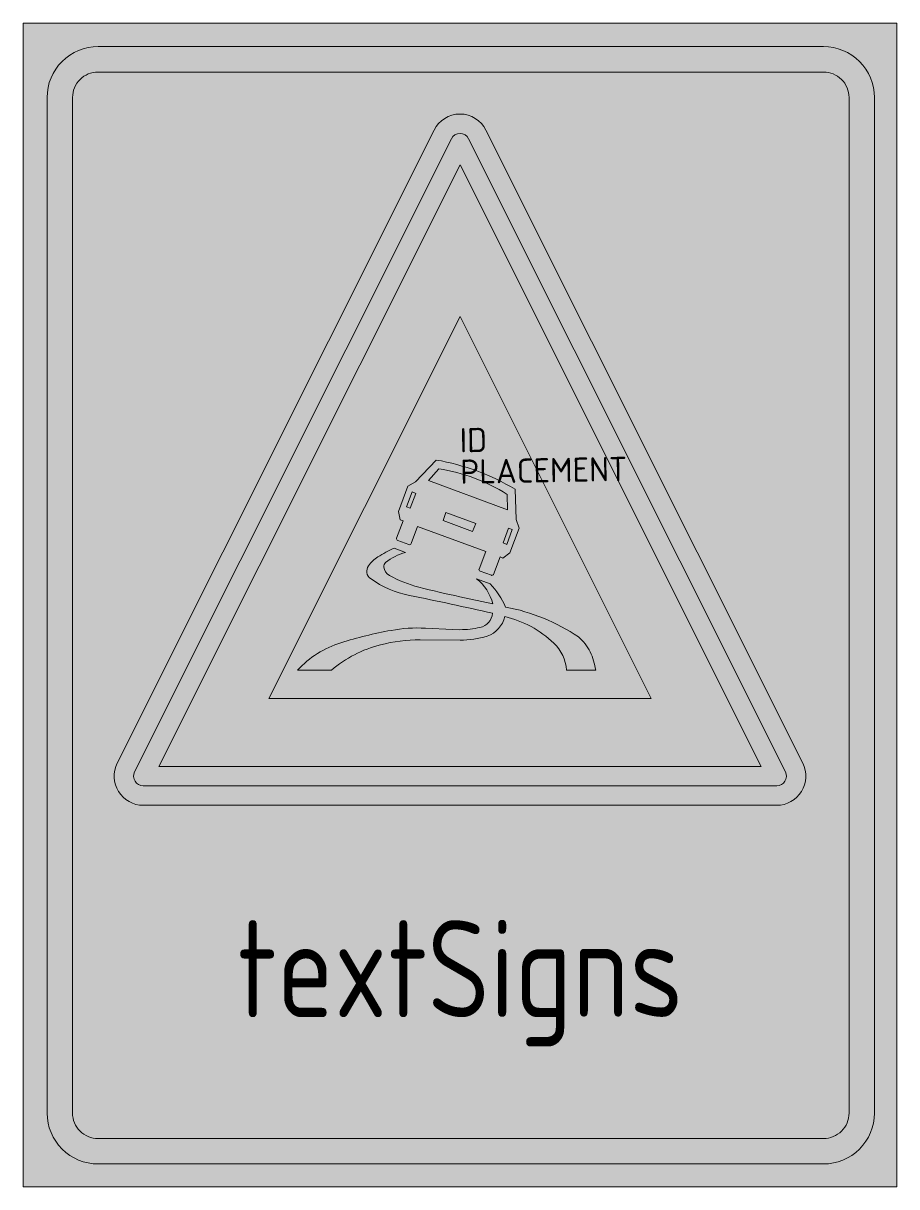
# Model space of a CAD drawing. Extents: x -4.5 to 4.5, y -7.5 to 4.5.
import ezdxf
from ezdxf.enums import TextEntityAlignment as Align

# ---------------------------------------------------------------- set-up
doc = ezdxf.new("R2010")
doc.units = 0
doc.styles.add('NLCS-ISO', font='NLCS-ISO.ttf', dxfattribs={"height": 0.25})
doc.styles.add('NLCS-RVV-M200-T25', font='NLCS-RVV.ttf')

msp = doc.modelspace()

# ---------------------------------------------------------------- hatches: boundary and pattern name
at = {"true_color": 0xc8e164}
h = msp.add_hatch(color=53, dxfattribs=at)
h.dxf.hatch_style = 1
h.paths.add_polyline_path([(-3.731, 4.261), (3.747, 4.261, -0.414214), (4.272, 3.736), (4.272, 0), (4.502, 0), (4.502, 4.501), (-4.502, 4.501), (-4.502, 0), (-4.256, 0), (-4.256, 3.736, -0.414214)])
at = {"true_color": 0xf1f0ea}
h = msp.add_hatch(color=7, dxfattribs=at)
h.dxf.hatch_style = 1
h.paths.add_polyline_path([(-3.994, 3.736, -0.414214), (-3.731, 3.998), (3.747, 3.998, -0.414214), (4.01, 3.736), (4.01, 0), (4.272, 0), (4.272, 3.736, 0.414214), (3.747, 4.261), (-3.731, 4.261, 0.414214), (-4.256, 3.736), (-4.256, 0), (-3.994, 0)])
at = {"true_color": 0xc8e164}
h = msp.add_hatch(color=53, dxfattribs=at)
h.dxf.hatch_style = 1
h.paths.add_polyline_path([(-0.268, 3.399, -0.618034), (0.268, 3.399), (1.968, 0), (4.01, 0), (4.01, 3.736, 0.414214), (3.747, 3.998), (-3.731, 3.998, 0.414214), (-3.994, 3.736), (-3.994, 0), (-1.968, 0)])
at = {"true_color": 0xbb1e10}
h = msp.add_hatch(color=22, dxfattribs=at)
h.dxf.hatch_style = 1
h.paths.add_polyline_path([(0, -3.365), (-3.265, -3.365, -0.557537), (-3.354, -3.22), (-0.089, 3.309, -0.284079), (0, 3.365), (0, 3.565, 0.284079), (-0.268, 3.399), (-3.533, -3.13, 0.557537), (-3.265, -3.565), (0, -3.565)])
h = msp.add_hatch(color=22, dxfattribs=at)
h.dxf.hatch_style = 1
h.paths.add_polyline_path([(3.533, -3.13), (0.268, 3.399, 0.284079), (0, 3.565), (0, 3.365, -0.284079), (0.089, 3.309), (3.354, -3.22, -0.557537), (3.265, -3.365), (0, -3.365), (0, -3.565), (3.265, -3.565, 0.557537)])
at = {"true_color": 0xf1f0ea}
h = msp.add_hatch(color=7, dxfattribs=at)
h.dxf.hatch_style = 1
h.paths.add_polyline_path([(0, 3.041), (0, 3.365, 0.284079), (-0.089, 3.309), (-3.354, -3.22, 0.557537), (-3.265, -3.365), (0, -3.365), (0, -3.165), (-3.103, -3.165)])
h = msp.add_hatch(color=7, dxfattribs=at)
h.dxf.hatch_style = 1
h.paths.add_polyline_path([(0.089, 3.309, 0.284079), (0, 3.365), (0, 3.041), (3.103, -3.165), (0, -3.165), (0, -3.365), (3.265, -3.365, 0.557537), (3.354, -3.22)])
at = {"true_color": 0xbb1e10}
h = msp.add_hatch(color=22, dxfattribs=at)
h.dxf.hatch_style = 1
h.paths.add_polyline_path([(0, 3.041), (-3.103, -3.165), (0, -3.165), (0, -2.465), (-1.97, -2.465), (0, 1.476)], flags=17)
h = msp.add_hatch(color=22, dxfattribs=at)
h.dxf.hatch_style = 1
h.paths.add_polyline_path([(0, 3.041), (0, 1.476), (1.97, -2.465), (0, -2.465), (0, -3.165), (3.103, -3.165)], flags=17)
at = {"true_color": 0xf1f0ea}
h = msp.add_hatch(color=7, dxfattribs=at)
h.dxf.hatch_style = 1
h.paths.add_polyline_path([(0, 1.476), (-1.97, -2.465), (1.97, -2.465)])
h.paths.add_polyline_path([(0.567, -0.305), (0.58, -0.617), (0.61, -0.705), (0.514, -0.962), (0.441, -1.017), (0.414, -1.004), (0.346, -1.183, -0.411474), (0.323, -1.193), (0.207, -1.15, -0.416971), (0.197, -1.128), (0.265, -0.949), (-0.439, -0.688), (-0.504, -0.866, -0.415075), (-0.526, -0.876), (-0.642, -0.833, -0.41331), (-0.653, -0.811), (-0.587, -0.632), (-0.617, -0.622), (-0.635, -0.534), (-0.539, -0.275), (-0.459, -0.23), (-0.245, -0.004, -0.092738)], flags=16)
h.paths.add_polyline_path([(0.487, -0.358), (0.489, -0.517), (-0.323, -0.215), (-0.218, -0.094, -0.102529)], flags=0)
h.paths.add_polyline_path([(-0.454, -0.348), (-0.512, -0.502), (-0.552, -0.486), (-0.494, -0.333)], flags=0)
h.paths.add_polyline_path([(-0.145, -0.544), (0.162, -0.657), (0.13, -0.74), (-0.175, -0.627)], flags=0)
h.paths.add_polyline_path([(0.499, -0.705), (0.539, -0.72), (0.484, -0.874), (0.444, -0.859)], flags=0)
h.paths.add_polyline_path([(-0.562, -0.957, 0.10221), (-0.767, -1.061, 0.259809), (-0.786, -1.108, 0.240827), (-0.727, -1.194, 0.063957), (-0.425, -1.315, 0.009732), (-0.001, -1.414), (0.338, -1.487, 0.163078), (0.17, -1.228), (0.311, -1.281, -0.089525), (0.469, -1.52, -0.103054), (1.221, -1.829, -0.109177), (1.342, -1.983, -0.074676), (1.399, -2.171), (1.098, -2.171, 0.18891), (0.967, -1.892, 0.131939), (0.461, -1.618, -0.266845), (0.28, -1.819, -0.081891), (0.001, -1.862), (-0.412, -1.857, 0.061041), (-0.821, -1.91, 0.114444), (-1.326, -2.171), (-1.676, -2.171, -0.12992), (-1.228, -1.889, -0.031357), (-0.71, -1.761, -0.056399), (-0.356, -1.738), (-0.078, -1.751), (-0.001, -1.754, 0.052407), (0.206, -1.731, 0.3262), (0.336, -1.585, 0.007252), (-0.52, -1.401, -0.105746), (-0.922, -1.227, -0.417535), (-0.943, -1.095, -0.091933), (-0.847, -1.004, -0.040092), (-0.68, -0.914)], flags=16)
at = {"true_color": 0xc8e164}
h = msp.add_hatch(color=53, dxfattribs=at)
h.dxf.hatch_style = 1
h.paths.add_polyline_path([(4.502, 0), (4.272, 0), (4.272, -6.739, -0.414214), (3.747, -7.264), (-3.731, -7.264, -0.414214), (-4.256, -6.739), (-4.256, 0), (-4.502, 0), (-4.502, -7.499), (4.502, -7.499)])
at = {"true_color": 0xf1f0ea}
h = msp.add_hatch(color=7, dxfattribs=at)
h.dxf.hatch_style = 1
h.paths.add_polyline_path([(-3.994, 0), (-4.256, 0), (-4.256, -6.739, 0.414214), (-3.731, -7.264), (3.747, -7.264, 0.414214), (4.272, -6.739), (4.272, 0), (4.01, 0), (4.01, -6.739, -0.414214), (3.747, -7.002), (-3.731, -7.002, -0.414214), (-3.994, -6.739)])
at = {"true_color": 0xc8e164}
h = msp.add_hatch(color=53, dxfattribs=at)
h.dxf.hatch_style = 1
h.paths.add_polyline_path([(4.01, 0), (1.968, 0), (3.533, -3.13, -0.557537), (3.265, -3.565), (-3.265, -3.565, -0.557537), (-3.533, -3.13), (-1.968, 0), (-3.994, 0), (-3.994, -6.739, 0.414214), (-3.731, -7.002), (3.747, -7.002, 0.414214), (4.01, -6.739)], flags=17)
at = {"true_color": 0x2a292a}
h = msp.add_hatch(color=250, dxfattribs=at)
h.dxf.hatch_style = 1
h.paths.add_polyline_path([(0.567, -0.305, 0.092738), (-0.245, -0.004), (-0.459, -0.23), (-0.539, -0.275), (-0.635, -0.534), (-0.617, -0.622), (-0.587, -0.632), (-0.653, -0.811, 0.413327), (-0.642, -0.833), (-0.526, -0.876, 0.415075), (-0.504, -0.866), (-0.439, -0.688), (0.265, -0.949), (0.197, -1.128, 0.416976), (0.207, -1.15), (0.323, -1.193, 0.411474), (0.346, -1.183), (0.414, -1.004), (0.441, -1.017), (0.514, -0.962), (0.61, -0.705), (0.58, -0.617)])
h.paths.add_polyline_path([(-0.323, -0.215), (-0.218, -0.094, -0.102529), (0.487, -0.358), (0.489, -0.517)], flags=16)
h.paths.add_polyline_path([(-0.454, -0.348), (-0.512, -0.502), (-0.552, -0.486), (-0.494, -0.333)], flags=16)
h.paths.add_polyline_path([(-0.145, -0.544), (0.162, -0.657), (0.13, -0.74), (-0.175, -0.627)], flags=16)
h.paths.add_polyline_path([(0.499, -0.705), (0.539, -0.72), (0.484, -0.874), (0.444, -0.859)], flags=16)
at = {"true_color": 0xf1f0ea}
h = msp.add_hatch(color=7, dxfattribs=at)
h.dxf.hatch_style = 1
h.paths.add_polyline_path([(-0.218, -0.094), (-0.323, -0.215), (0.489, -0.517), (0.487, -0.358, 0.102529)])
h = msp.add_hatch(color=7, dxfattribs=at)
h.dxf.hatch_style = 1
h.paths.add_polyline_path([(-0.454, -0.348), (-0.494, -0.333), (-0.552, -0.486), (-0.512, -0.502)])
h = msp.add_hatch(color=7, dxfattribs=at)
h.dxf.hatch_style = 1
h.paths.add_polyline_path([(-0.145, -0.544), (-0.175, -0.627), (0.13, -0.74), (0.162, -0.657)])
h = msp.add_hatch(color=7, dxfattribs=at)
h.dxf.hatch_style = 1
h.paths.add_polyline_path([(0.539, -0.72), (0.499, -0.705), (0.444, -0.859), (0.484, -0.874)])
at = {"true_color": 0x2a292a}
h = msp.add_hatch(color=250, dxfattribs=at)
h.dxf.hatch_style = 1
h.paths.add_polyline_path([(-0.001, -1.414, -0.009732), (-0.425, -1.315, -0.063957), (-0.727, -1.194, -0.240827), (-0.786, -1.108, -0.259809), (-0.767, -1.061, -0.10221), (-0.562, -0.957), (-0.68, -0.914, 0.040092), (-0.847, -1.004, 0.091933), (-0.943, -1.095, 0.417535), (-0.922, -1.227, 0.105746), (-0.52, -1.401, -0.007252), (0.336, -1.585, -0.3262), (0.206, -1.731, -0.052407), (-0.001, -1.754), (-0.078, -1.751), (-0.356, -1.738, 0.056399), (-0.71, -1.761, 0.031357), (-1.228, -1.889, 0.12992), (-1.676, -2.171), (-1.326, -2.171, -0.114444), (-0.821, -1.91, -0.061041), (-0.412, -1.857), (0.001, -1.862, 0.081891), (0.28, -1.819, 0.266845), (0.461, -1.618, -0.131939), (0.967, -1.892, -0.18891), (1.098, -2.171), (1.399, -2.171, 0.074676), (1.342, -1.983, 0.109177), (1.221, -1.829, 0.103054), (0.469, -1.52, 0.089525), (0.311, -1.281), (0.17, -1.228, -0.163078), (0.338, -1.487)])

# ---------------------------------------------------------------- linework, layer by layer
at = {"color": 250, "lineweight": 0, "true_color": 0x2a292a}
for points in [[(-4.502, 4.501), (4.502, 4.501), (4.502, -7.499), (-4.502, -7.499)], [(-0.512, -0.502), (-0.454, -0.348), (-0.494, -0.333), (-0.552, -0.486)], [(0.13, -0.74), (0.162, -0.657), (-0.145, -0.544), (-0.175, -0.627)], [(0.484, -0.874), (0.539, -0.72), (0.499, -0.705), (0.444, -0.859)]]:
    msp.add_lwpolyline(points, close=True, dxfattribs=at)
at = {"color": 7, "lineweight": 0, "true_color": 0xf1f0ea}
for points in [[(-3.731, 4.261), (3.747, 4.261, -0.414214), (4.272, 3.736), (4.272, -6.739, -0.414214), (3.747, -7.264), (-3.731, -7.264, -0.414214), (-4.256, -6.739), (-4.256, 3.736, -0.414214)], [(-3.731, 3.998), (3.747, 3.998, -0.414214), (4.01, 3.736), (4.01, -6.739, -0.414214), (3.747, -7.002), (-3.731, -7.002, -0.414214), (-3.994, -6.739), (-3.994, 3.736, -0.414214)], [(3.354, -3.22), (0.089, 3.309, 0.618034), (-0.089, 3.309), (-3.354, -3.22, 0.557537), (-3.265, -3.365), (3.265, -3.365, 0.557537)]]:
    msp.add_lwpolyline(points, format="xyb", close=True, dxfattribs=at)
at = {"color": 22, "lineweight": 0, "true_color": 0xbb1e10}
msp.add_lwpolyline([(3.533, -3.13), (0.268, 3.399, 0.618034), (-0.268, 3.399), (-3.533, -3.13, 0.557537), (-3.265, -3.565), (3.265, -3.565, 0.557537)], format="xyb", close=True, dxfattribs=at)
at = {"color": 7, "lineweight": 0, "true_color": 0xf1f0ea}
for points in [[(3.103, -3.165), (0, 3.041), (-3.103, -3.165)], [(1.97, -2.465), (0, 1.476), (-1.97, -2.465)]]:
    msp.add_lwpolyline(points, close=True, dxfattribs=at)
at = {"color": 250, "lineweight": 0, "true_color": 0x2a292a}
for points in [[(0.414, -1.004), (0.346, -1.183, -0.416267), (0.323, -1.193), (0.207, -1.15, -0.422214), (0.197, -1.128), (0.265, -0.949), (-0.439, -0.688), (-0.504, -0.866, -0.423387), (-0.527, -0.876), (-0.642, -0.833, -0.421975), (-0.653, -0.811), (-0.587, -0.632), (-0.617, -0.622), (-0.635, -0.534), (-0.539, -0.275), (-0.459, -0.23), (-0.245, -0.004, -0.092738), (0.567, -0.305), (0.58, -0.617), (0.61, -0.705), (0.514, -0.962), (0.441, -1.017)], [(-0.323, -0.215), (-0.218, -0.094, -0.102529), (0.487, -0.358), (0.489, -0.517)], [(1.399, -2.171, 0.074676), (1.342, -1.983, 0.109177), (1.221, -1.829, 0.103054), (0.469, -1.52, 0.089525), (0.311, -1.281), (0.17, -1.228, -0.163078), (0.338, -1.487), (-0.001, -1.414, -0.009732), (-0.425, -1.315, -0.063957), (-0.727, -1.194, -0.240827), (-0.786, -1.108, -0.259809), (-0.767, -1.061, -0.10221), (-0.562, -0.957), (-0.68, -0.914, 0.040092), (-0.847, -1.004, 0.091933), (-0.943, -1.095, 0.417535), (-0.922, -1.227, 0.105746), (-0.52, -1.401, -0.007252), (0.336, -1.585, -0.3262), (0.206, -1.731, -0.052407), (-0.001, -1.754), (-0.078, -1.751), (-0.356, -1.738, 0.056399), (-0.71, -1.761, 0.031357), (-1.228, -1.889, 0.12992), (-1.676, -2.171), (-1.326, -2.171, -0.114444), (-0.821, -1.91, -0.061041), (-0.412, -1.857), (0.001, -1.862, 0.081891), (0.28, -1.819, 0.266845), (0.461, -1.618, -0.131939), (0.967, -1.892, -0.18891), (1.098, -2.171)]]:
    msp.add_lwpolyline(points, format="xyb", close=True, dxfattribs=at)

# ---------------------------------------------------------------- texts
at = {"style": 'NLCS-ISO'}
msp.add_attdef('ID', text='', height=0.25, rotation=1, dxfattribs=at).set_placement((0, 0), align=Align.BOTTOM_LEFT)
msp.add_attdef('PLACEMENT', text='', height=0.25, rotation=1, dxfattribs=at).set_placement((0, 0), align=Align.TOP_LEFT)
at = {"color": 250, "true_color": 0x2a292a, "style": 'NLCS-RVV-M200-T25', "width": 0.85}
msp.add_attdef('textSigns', text='150 m', height=1, dxfattribs=at).set_placement((0, -5.25), align=Align.MIDDLE_CENTER)

doc.saveas('drawing.dxf')
